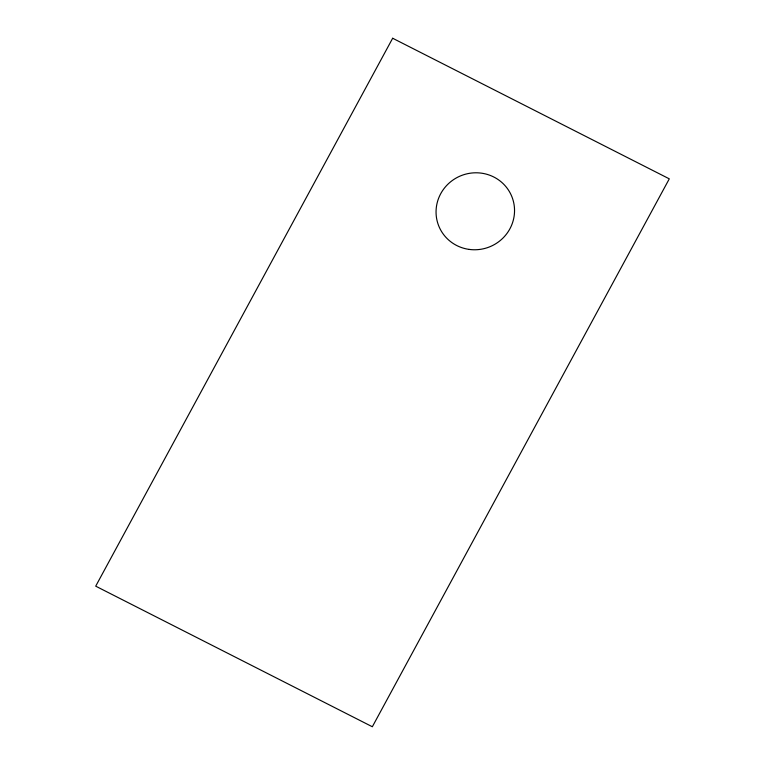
<?xml version="1.0" encoding="UTF-8"?>
<svg xmlns="http://www.w3.org/2000/svg" width="765" height="765" viewBox="0 0 765 765"><rect width="100%" height="100%" fill="white"/><g stroke="black" fill="none" stroke-linecap="round" stroke-linejoin="round"><path stroke-width="1.15" d="M392.665 38.25L95.711 586.162L372.335 726.75L669.289 178.838L392.665 38.25M469.069 249.39A39.388 38.346 -21.8 0 0 511.967 196.901A39.388 38.346 -21.8 0 0 444.857 187.54A39.388 38.346 -21.8 0 0 469.069 249.39"/></g></svg>
